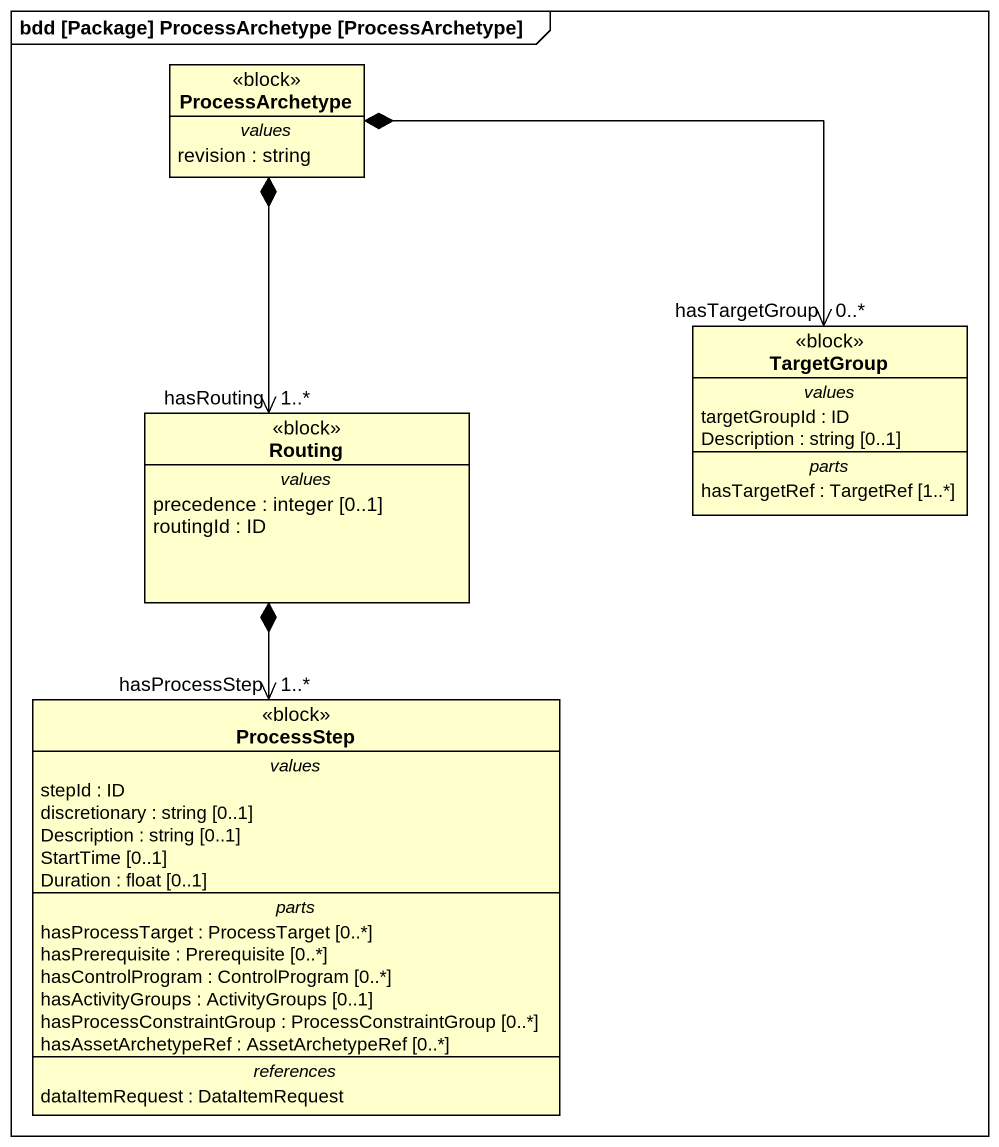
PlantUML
@startuml
mainframe bdd [Package] ProcessArchetype [ProcessArchetype]
hide circle
hide empty members
class ProcessArchetype <<block>> {
  -- values --
  revision : string
}
class TargetGroup <<block>> {
  -- values --
  targetGroupId : ID
  Description : string [0..1]
  -- parts --
  hasTargetRef : TargetRef [1..*]
}
class Routing <<block>> {
  -- values --
  precedence : integer [0..1]
  routingId : ID
}
class ProcessStep <<block>> {
  -- values --
  stepId : ID
  discretionary : string [0..1]
  Description : string [0..1]
  StartTime [0..1]
  Duration : float [0..1]
  -- parts --
  hasProcessTarget : ProcessTarget [0..*]
  hasPrerequisite : Prerequisite [0..*]
  hasControlProgram : ControlProgram [0..*]
  hasActivityGroups : ActivityGroups [0..1]
  hasProcessConstraintGroup : ProcessConstraintGroup [0..*]
  hasAssetArchetypeRef : AssetArchetypeRef [0..*]
  -- references --
  dataItemRequest : DataItemRequest
}
ProcessArchetype *-right-> "hasTargetGroup\n0..*" TargetGroup
ProcessArchetype *--> "hasRouting\n1..*" Routing
Routing *--> "hasProcessStep\n1..*" ProcessStep
@enduml
